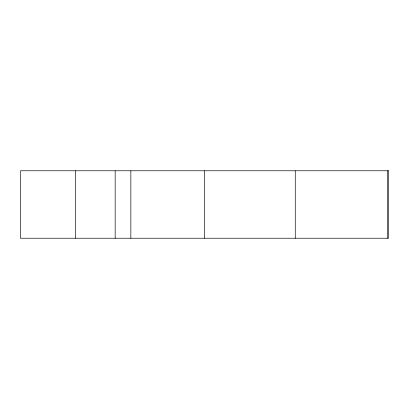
<?xml version="1.0" encoding="UTF-8"?>
<svg xmlns="http://www.w3.org/2000/svg" width="409" height="409" viewBox="0 0 409 409"><rect width="100%" height="100%" fill="white"/><g stroke="black" fill="none" stroke-linecap="round" stroke-linejoin="round"><path stroke-width="0.61" d="M387.292 170.768L387.292 238.232M295.267 170.768L295.267 238.232M204.5 170.768L204.5 238.232M130.849 170.768L130.849 238.232M115.159 170.768L115.159 238.232M75.507 170.768L75.507 238.232M388.55 170.768L20.45 170.768L20.45 238.232L388.55 238.232L388.55 170.768"/></g></svg>
